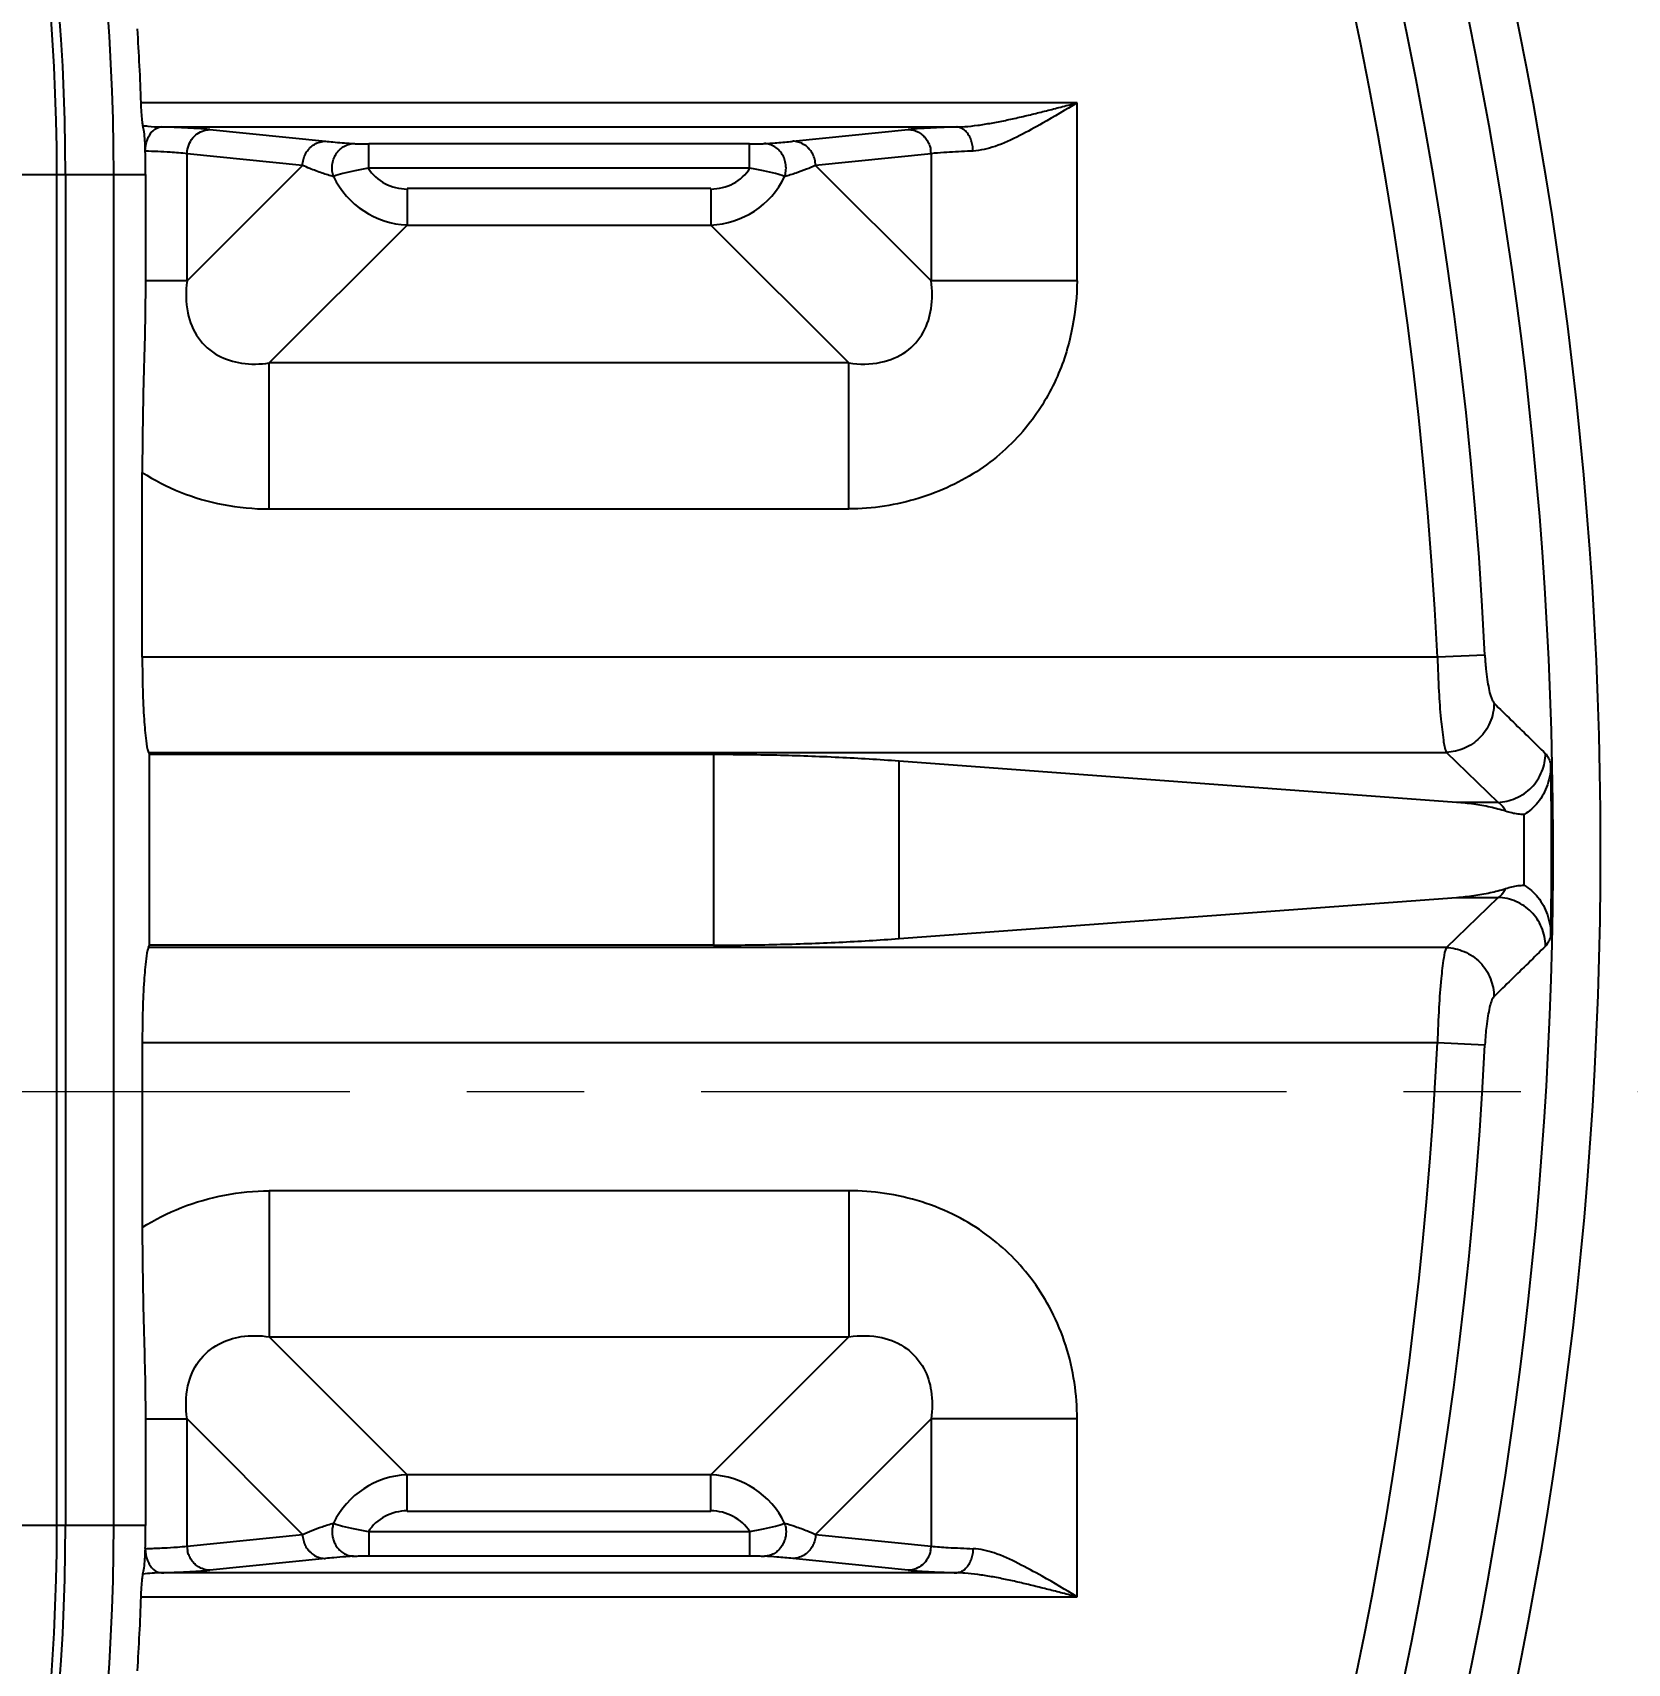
# Model space of a CAD drawing. Header units: millimetres. Extents: x 3267 to 5677, y -4731 to 2600.
# Drawn here: x 4552.93 to 4586.14, y -216.99 to -183.02 of the extents above; entities that cross this region are included whole.
import ezdxf

# ---------------------------------------------------------------- set-up
doc = ezdxf.new("R2010")
doc.units = ezdxf.units.MM
doc.header["$LTSCALE"] = 16.335
doc.header["$PDMODE"] = 3
doc.header["$PDSIZE"] = 0.3125
doc.linetypes.add('CENTER', pattern=[0.6, 0.375, -0.075, 0.075, -0.075])
doc.layers.get('0').update_dxf_attribs({"linetype": 'CONTINUOUS'})
doc.layers.get('Defpoints').update_dxf_attribs({"linetype": 'CONTINUOUS'})
doc.layers.add('center', color=1, linetype='CENTER', lineweight=9)
doc.styles.get("Standard").update_dxf_attribs({"font": 'txt', "width": 0.8})
doc.dimstyles.get("Standard").update_dxf_attribs({"dimtxt": 0.15625, "dimasz": 0.1875, "dimexe": 0.125, "dimexo": 0.0625, "dimtad": 0, "dimtih": 1, "dimtoh": 1, "dimdsep": 46, "dimtxsty": 'Standard', "dimcen": 0.09, "dimadec": 0, "dimazin": 0, "dimtp": 0.01, "dimtm": 0.01, "dimtfac": 1, "dimtofl": 0, "dimtmove": 0, "dimatfit": 3, "dimfxl": 0, "dimtolj": 1, "dimarcsym": 0})

# ---------------------------------------------------------------- blocks, each defined once
blk = doc.blocks.new('*D203')
at = {"color": 4, "lineweight": -2}
blk.add_line((4629.211, -227.077), (4661.185, -227.077), dxfattribs=at)
at = {"layer": 'Defpoints', "color": 0}
for p in [(4492.764, -205.077), (4629.211, -227.077), (4661.185, -227.077)]:
    blk.add_point(p, dxfattribs=at)
at = {"color": 6, "insert": (4668.518, -227.077), "char_height": 5, "attachment_point": 5}
blk.add_mtext('\\A1;22.00', dxfattribs=at)
blk = doc.blocks.new('*D204')
at = {"color": 4, "lineweight": -2}
blk.add_line((4632.838, -262.077), (4661.185, -262.077), dxfattribs=at)
at = {"layer": 'Defpoints', "color": 0}
for p in [(4492.764, -205.077), (4632.838, -262.077), (4661.185, -262.077)]:
    blk.add_point(p, dxfattribs=at)
at = {"color": 6, "insert": (4668.518, -262.077), "char_height": 5, "attachment_point": 5}
blk.add_mtext('\\A1;57.00', dxfattribs=at)
blk = doc.blocks.new('*D205')
at = {"color": 4, "lineweight": -2}
for p, q in [((4553.348, -286.835), (4641.185, -286.835)), ((4641.185, -286.835), (4651.185, -286.865)), ((4651.185, -286.865), (4661.185, -286.865))]:
    blk.add_line(p, q, dxfattribs=at)
at = {"layer": 'Defpoints', "color": 0}
for p in [(4492.764, -205.077), (4553.348, -286.835), (4661.185, -286.865)]:
    blk.add_point(p, dxfattribs=at)
at = {"color": 6, "insert": (4668.518, -286.865), "char_height": 5, "attachment_point": 5}
blk.add_mtext('\\A1;81.76', dxfattribs=at)
blk = doc.blocks.new('*D206')
at = {"color": 4, "lineweight": -2}
blk.add_line((4588.159, -303.077), (4661.185, -303.077), dxfattribs=at)
at = {"layer": 'Defpoints', "color": 0}
for p in [(4492.764, -205.077), (4588.159, -303.077), (4661.185, -303.077)]:
    blk.add_point(p, dxfattribs=at)
at = {"color": 6, "insert": (4668.518, -303.077), "char_height": 5, "attachment_point": 5}
blk.add_mtext('\\A1;98.00', dxfattribs=at)
blk = doc.blocks.new('*D207')
at = {"color": 4, "lineweight": -2}
blk.add_line((4619.098, -323.077), (4661.185, -323.077), dxfattribs=at)
at = {"layer": 'Defpoints', "color": 0}
for p in [(4492.764, -205.077), (4619.098, -323.077), (4661.185, -323.077)]:
    blk.add_point(p, dxfattribs=at)
at = {"color": 6, "insert": (4669.185, -323.077), "char_height": 5, "attachment_point": 5}
blk.add_mtext('\\A1;118.00', dxfattribs=at)
blk = doc.blocks.new('*D209')
at = {"color": 4, "lineweight": -2}
blk.add_line((4621.264, -318.739), (4621.264, -368.573), dxfattribs=at)
at = {"layer": 'Defpoints', "color": 0}
for p in [(4492.764, -205.077), (4621.264, -318.739), (4621.264, -368.573)]:
    blk.add_point(p, dxfattribs=at)
at = {"color": 6, "insert": (4621.264, -377.573), "char_height": 5, "attachment_point": 5, "rotation": 90}
blk.add_mtext('\\A1;128.50', dxfattribs=at)
blk = doc.blocks.new('*D210')
at = {"color": 4, "lineweight": -2}
for p, q in [((4598.716, -49.248), (4598.716, -39.248)), ((4598.263, -59.248), (4598.716, -49.248)), ((4598.263, -198.122), (4598.263, -59.248))]:
    blk.add_line(p, q, dxfattribs=at)
at = {"layer": 'Defpoints', "color": 0}
for p in [(4598.716, -39.248), (4598.263, -198.122), (4492.764, -205.077)]:
    blk.add_point(p, dxfattribs=at)
at = {"color": 6, "insert": (4598.716, -30.581), "char_height": 5, "attachment_point": 5, "rotation": 90}
blk.add_mtext('\\A1;105.50', dxfattribs=at)
blk = doc.blocks.new('*D211')
at = {"color": 4, "lineweight": -2}
blk.add_line((4621.264, -84.428), (4621.264, -39.248), dxfattribs=at)
at = {"layer": 'Defpoints', "color": 0}
for p in [(4621.264, -39.248), (4621.264, -84.428), (4492.764, -205.077)]:
    blk.add_point(p, dxfattribs=at)
at = {"color": 6, "insert": (4621.264, -30.248), "char_height": 5, "attachment_point": 5, "rotation": 90}
blk.add_mtext('\\A1;128.50', dxfattribs=at)
blk = doc.blocks.new('*D199')
at = {"color": 4, "lineweight": -2}
blk.add_line((4624.779, -87.077), (4659.37, -87.077), dxfattribs=at)
at = {"layer": 'Defpoints', "color": 0}
for p in [(4624.779, -87.077), (4659.37, -87.077), (4492.764, -205.077)]:
    blk.add_point(p, dxfattribs=at)
at = {"color": 6, "insert": (4667.37, -87.077), "char_height": 5, "attachment_point": 5}
blk.add_mtext('\\A1;118.00', dxfattribs=at)
blk = doc.blocks.new('*D212')
at = {"color": 4, "lineweight": -2}
blk.add_line((4647.363, -145.076), (4659.37, -145.076), dxfattribs=at)
at = {"layer": 'Defpoints', "color": 0}
for p in [(4647.363, -145.076), (4659.37, -145.076), (4492.764, -205.077)]:
    blk.add_point(p, dxfattribs=at)
at = {"color": 6, "insert": (4666.37, -145.076), "char_height": 5, "attachment_point": 5}
blk.add_mtext('\\A1;60.00', dxfattribs=at)
blk = doc.blocks.new('*D233')
at = {"color": 4, "lineweight": -2}
for p, q in [((4640.417, -200.047), (4650.417, -196.009)), ((4650.417, -196.009), (4660.417, -196.009)), ((4600.07, -200.047), (4640.417, -200.047))]:
    blk.add_line(p, q, dxfattribs=at)
at = {"layer": 'Defpoints', "color": 0}
for p in [(4660.417, -196.009), (4600.07, -200.047), (4492.764, -205.077)]:
    blk.add_point(p, dxfattribs=at)
at = {"color": 6, "insert": (4666.084, -196.009), "char_height": 5, "attachment_point": 5}
blk.add_mtext('\\A1;5.03', dxfattribs=at)
blk = doc.blocks.new('*D234')
at = {"color": 4, "lineweight": -2}
blk.add_line((4652.764, -205.077), (4660.417, -205.077), dxfattribs=at)
at = {"layer": 'Defpoints', "color": 0}
for p in [(4492.764, -205.077), (4652.764, -205.077), (4660.417, -205.077)]:
    blk.add_point(p, dxfattribs=at)
at = {"color": 6, "insert": (4665.417, -205.077), "char_height": 5, "attachment_point": 5}
blk.add_mtext('\\A1;0.00', dxfattribs=at)

msp = doc.modelspace()

# ---------------------------------------------------------------- linework, layer by layer
at = {"color": 6, "linetype": 'Continuous'}
for p, q in [((4574.68, -184.487), (4555.187, -184.487)), ((4574.68, -188.194), (4574.68, -184.487)), ((4555.609, -184.989), (4572.175, -184.989)), ((4556.621, -185.042), (4559.026, -185.286)), ((4568.758, -185.286), (4571.164, -185.042)), ((4567.858, -185.341), (4559.927, -185.341)), ((4559.927, -185.843), (4559.927, -185.341)), ((4567.858, -185.843), (4567.858, -185.341)), ((4558.551, -185.789), (4556.146, -185.545)), ((4556.146, -188.194), (4556.146, -185.545)), ((4556.146, -188.194), (4558.551, -185.789)), ((4571.639, -185.545), (4569.234, -185.789)), ((4569.234, -185.789), (4571.639, -188.194)), ((4571.639, -185.545), (4571.639, -188.194)), ((4543.965, -185.977), (4555.278, -185.977)), ((4553.434, -214.117), (4553.434, -185.977)), ((4553.612, -185.977), (4553.612, -214.117)), ((4554.617, -214.117), (4554.617, -185.977)), ((4555.278, -185.977), (4555.278, -188.194)), ((4559.927, -185.843), (4567.858, -185.843)), ((4567.055, -186.271), (4560.729, -186.271)), ((4560.729, -186.271), (4560.729, -187.031)), ((4567.055, -186.281), (4567.055, -187.031)), ((4560.729, -187.031), (4557.856, -189.904)), ((4560.729, -187.031), (4567.055, -187.031)), ((4569.928, -189.904), (4567.055, -187.031)), ((4556.146, -188.194), (4555.278, -188.194)), ((4574.68, -188.194), (4571.639, -188.194)), ((4569.928, -189.904), (4557.856, -189.904)), ((4557.856, -192.945), (4557.856, -189.904)), ((4569.928, -192.945), (4569.928, -189.904)), ((4555.212, -196.035), (4555.212, -192.184)), ((4557.856, -192.945), (4569.928, -192.945)), ((4583.173, -195.988), (4582.185, -196.035)), ((4582.185, -196.035), (4555.212, -196.035)), ((4555.343, -198.015), (4582.373, -198.015)), ((4555.343, -198.015), (4555.364, -198.062)), ((4583.447, -199.057), (4582.373, -198.015)), ((4567.108, -198.062), (4555.364, -198.062)), ((4555.364, -202.032), (4555.364, -198.062)), ((4567.107, -198.062), (4567.108, -202.032)), ((4570.973, -201.895), (4570.973, -198.199)), ((4582.585, -199.057), (4570.973, -198.199)), ((4583.447, -199.057), (4582.585, -199.057)), ((4570.973, -201.895), (4582.585, -201.037)), ((4582.373, -202.079), (4583.447, -201.037)), ((4582.585, -201.037), (4583.447, -201.037)), ((4555.343, -202.079), (4555.364, -202.032)), ((4582.373, -202.079), (4555.343, -202.079)), ((4567.108, -202.032), (4555.364, -202.032)), ((4555.212, -204.058), (4582.185, -204.058)), ((4555.212, -204.058), (4555.212, -207.91)), ((4582.185, -204.058), (4583.173, -204.106)), ((4569.928, -207.148), (4557.856, -207.148)), ((4557.856, -207.148), (4557.856, -210.189)), ((4569.928, -207.148), (4569.928, -210.189)), ((4557.856, -210.189), (4569.928, -210.189)), ((4557.856, -210.189), (4560.729, -213.062)), ((4567.055, -213.062), (4569.928, -210.189)), ((4555.278, -211.9), (4556.146, -211.9)), ((4555.278, -211.9), (4555.278, -214.117)), ((4556.146, -214.549), (4556.146, -211.9)), ((4558.551, -214.305), (4556.146, -211.9)), ((4571.639, -211.9), (4569.234, -214.305)), ((4574.68, -211.9), (4571.639, -211.9)), ((4571.639, -211.9), (4571.639, -214.549)), ((4574.68, -215.607), (4574.68, -211.9)), ((4567.055, -213.062), (4560.729, -213.062)), ((4560.729, -213.815), (4560.729, -213.062)), ((4567.055, -213.822), (4567.055, -213.062)), ((4560.729, -213.822), (4567.055, -213.822)), ((4555.278, -214.117), (4543.965, -214.117)), ((4556.146, -214.549), (4558.551, -214.305)), ((4567.858, -214.25), (4559.927, -214.25)), ((4559.927, -214.25), (4559.927, -214.753)), ((4567.858, -214.25), (4567.858, -214.753)), ((4569.234, -214.305), (4571.639, -214.549)), ((4559.026, -214.807), (4556.621, -215.051)), ((4559.927, -214.753), (4567.858, -214.753)), ((4571.164, -215.051), (4568.758, -214.807)), ((4572.175, -215.105), (4555.61, -215.105)), ((4555.187, -215.607), (4574.68, -215.607))]:
    msp.add_line(p, q, dxfattribs=at)
for centre, radius, start, end in [((4498.768, -200.047), 86.814, 316.84438, 88.8719), ((4498.768, -200.047), 85.826, 320.71572, 88.869), ((4498.768, -200.047), 84.503, 2.75328, 87.24672), ((4498.768, -200.047), 83.513, 2.75328, 87.24672), ((4492.738, -200.047), 100.5, 318.73061, 41.26939), ((4509.823, -185.977), 44.794, 0, 90), ((4509.823, -185.977), 43.789, 0, 90), ((4509.823, -185.977), 43.61, 0, 90), ((4509.823, -185.977), 45.389, 1.8816, 3.8306), ((4513.095, -185.977), 42.183, 360, 0.6597), ((4560.805, -185.244), 1.788, 205.8315, 267.5688), ((4566.98, -185.245), 1.788, 272.4255, 334.1766), ((4498.768, -200.047), 85.795, 358.79854, 1.20148), ((4498.769, -200.047), 85.223, 359.50365, 0.49636), ((4498.768, -200.047), 84.503, 318.59014, 357.24672), ((4498.768, -200.047), 83.513, 320.94649, 357.24672), ((4560.806, -214.851), 1.79, 92.4517, 154.1405), ((4566.979, -214.851), 1.79, 25.8516, 87.5535), ((4509.823, -214.117), 44.794, 270, 360), ((4509.823, -214.117), 43.789, 270, 0), ((4509.823, -214.117), 43.61, 270, 0), ((4513.113, -214.117), 42.165, 359.3402, 0.0002), ((4571.106, -214.543), 0.533, 349.0448, 359.3735), ((4509.823, -214.117), 45.389, 356.1694, 358.1184)]:
    msp.add_arc(centre, radius, start, end, dxfattribs=at)
for points, knots in [([(4555.227, -184.959), (4555.218, -184.924), (4555.208, -184.833), (4555.195, -184.675), (4555.19, -184.553), (4555.187, -184.487)], [0, 0, 0, 0, 0.22853, 0.57952, 1, 1, 1, 1]), ([(4572.175, -184.989), (4572.23, -184.988), (4572.376, -184.981), (4572.617, -184.954), (4572.899, -184.908), (4573.19, -184.851), (4573.485, -184.786), (4573.782, -184.715), (4574.08, -184.641), (4574.379, -184.564), (4574.579, -184.512), (4574.68, -184.486)], [0, 0, 0, 0, 0.064898, 0.17129, 0.283498, 0.40001, 0.518673, 0.637977, 0.757885, 0.878521, 1, 1, 1, 1]), ([(4574.68, -184.487), (4574.442, -184.63), (4574.049, -184.865), (4573.483, -185.175), (4573.008, -185.4), (4572.669, -185.478), (4572.514, -185.491)], [0, 0, 0, 0, 0.345956, 0.571511, 0.805533, 1, 1, 1, 1]), ([(4555.276, -185.491), (4555.275, -185.418), (4555.27, -185.285), (4555.253, -185.107), (4555.237, -185.003), (4555.227, -184.959)], [0, 0, 0, 0, 0.408019, 0.750058, 1, 1, 1, 1]), ([(4555.227, -184.959), (4555.259, -184.963), (4555.386, -184.978), (4555.514, -184.987), (4555.609, -184.989)], [0, 0, 0, 0, 0.256757, 1, 1, 1, 1]), ([(4555.275, -185.489), (4555.276, -185.407), (4555.304, -185.252), (4555.415, -185.06), (4555.547, -184.991), (4555.609, -184.989)], [0, 0, 0, 0, 0.377864, 0.710062, 1, 1, 1, 1]), ([(4556.621, -185.042), (4556.538, -185.034), (4556.341, -185.02), (4556.004, -185.002), (4555.75, -184.993), (4555.609, -184.989)], [0, 0, 0, 0, 0.247109, 0.583506, 1, 1, 1, 1]), ([(4556.155, -185.449), (4556.166, -185.394), (4556.209, -185.284), (4556.347, -185.109), (4556.515, -185.044), (4556.621, -185.042)], [0, 0, 0, 0, 0.257824, 0.52071, 1, 1, 1, 1]), ([(4572.175, -184.989), (4572.035, -184.993), (4571.78, -185.002), (4571.443, -185.02), (4571.247, -185.034), (4571.164, -185.042)], [0, 0, 0, 0, 0.416643, 0.753002, 1, 1, 1, 1]), ([(4571.164, -185.042), (4571.182, -185.043), (4571.237, -185.047), (4571.326, -185.07), (4571.407, -185.113), (4571.462, -185.156), (4571.498, -185.191), (4571.531, -185.23), (4571.572, -185.288), (4571.607, -185.362), (4571.624, -185.423), (4571.629, -185.449)], [0, 0, 0, 0, 0.079979, 0.248954, 0.410434, 0.487532, 0.561726, 0.63633, 0.714719, 0.88156, 1, 1, 1, 1]), ([(4572.514, -185.491), (4572.513, -185.472), (4572.51, -185.414), (4572.494, -185.322), (4572.464, -185.236), (4572.434, -185.176), (4572.411, -185.138), (4572.384, -185.103), (4572.346, -185.061), (4572.289, -185.018), (4572.225, -184.993), (4572.186, -184.989), (4572.175, -184.989)], [0, 0, 0, 0, 0.085409, 0.26294, 0.424213, 0.497163, 0.564604, 0.629583, 0.694794, 0.823757, 0.949582, 1, 1, 1, 1]), ([(4556.146, -185.545), (4556.146, -185.534), (4556.146, -185.513), (4556.15, -185.481), (4556.153, -185.46), (4556.155, -185.449)], [0, 0, 0, 0, 0.33331, 0.666561, 1, 1, 1, 1]), ([(4558.551, -185.789), (4558.551, -185.768), (4558.555, -185.706), (4558.575, -185.627), (4558.607, -185.556), (4558.634, -185.508), (4558.666, -185.464), (4558.718, -185.407), (4558.798, -185.345), (4558.909, -185.298), (4558.989, -185.287), (4559.026, -185.286)], [0, 0, 0, 0, 0.080778, 0.241813, 0.31673, 0.387443, 0.457806, 0.53161, 0.687967, 0.853263, 1, 1, 1, 1]), ([(4559.026, -185.286), (4559.078, -185.292), (4559.26, -185.309), (4559.456, -185.324), (4559.599, -185.334), (4559.613, -185.335)], [0, 0, 0, 0, 0.265851, 0.930344, 1, 1, 1, 1]), ([(4559.195, -186.024), (4559.183, -185.987), (4559.164, -185.905), (4559.165, -185.78), (4559.188, -185.678), (4559.218, -185.606), (4559.244, -185.558), (4559.274, -185.514), (4559.322, -185.457), (4559.397, -185.395), (4559.502, -185.347), (4559.578, -185.335), (4559.613, -185.335)], [0, 0, 0, 0, 0.125713, 0.267413, 0.399275, 0.460291, 0.517612, 0.574339, 0.633467, 0.757377, 0.886474, 1, 1, 1, 1]), ([(4559.613, -185.335), (4559.638, -185.336), (4559.7, -185.339), (4559.805, -185.341), (4559.884, -185.341), (4559.927, -185.341)], [0, 0, 0, 0, 0.243016, 0.589497, 1, 1, 1, 1]), ([(4567.858, -185.341), (4567.901, -185.341), (4567.981, -185.341), (4568.085, -185.339), (4568.147, -185.336), (4568.172, -185.335)], [0, 0, 0, 0, 0.414438, 0.760123, 1, 1, 1, 1]), ([(4568.172, -185.335), (4568.244, -185.33), (4568.425, -185.317), (4568.621, -185.3), (4568.743, -185.288), (4568.758, -185.286)], [0, 0, 0, 0, 0.371707, 0.92217, 1, 1, 1, 1]), ([(4568.589, -186.024), (4568.602, -185.987), (4568.62, -185.905), (4568.62, -185.78), (4568.596, -185.678), (4568.567, -185.606), (4568.541, -185.558), (4568.511, -185.514), (4568.462, -185.457), (4568.387, -185.395), (4568.282, -185.347), (4568.207, -185.335), (4568.172, -185.335)], [0, 0, 0, 0, 0.125689, 0.267401, 0.399275, 0.460296, 0.517621, 0.574352, 0.633485, 0.757399, 0.886498, 1, 1, 1, 1]), ([(4569.234, -185.789), (4569.233, -185.768), (4569.229, -185.706), (4569.209, -185.627), (4569.178, -185.556), (4569.151, -185.508), (4569.118, -185.464), (4569.067, -185.407), (4568.987, -185.345), (4568.875, -185.298), (4568.796, -185.287), (4568.758, -185.286)], [0, 0, 0, 0, 0.080833, 0.241866, 0.316782, 0.387495, 0.457857, 0.531659, 0.688012, 0.853302, 1, 1, 1, 1]), ([(4571.639, -185.545), (4571.639, -185.534), (4571.638, -185.513), (4571.635, -185.481), (4571.631, -185.46), (4571.629, -185.449)], [0, 0, 0, 0, 0.333078, 0.666157, 1, 1, 1, 1]), ([(4556.146, -185.545), (4556.029, -185.531), (4555.738, -185.511), (4555.448, -185.497), (4555.275, -185.491)], [0, 0, 0, 0, 0.405677, 1, 1, 1, 1]), ([(4559.195, -186.024), (4559.116, -186), (4558.949, -185.948), (4558.734, -185.87), (4558.601, -185.811), (4558.551, -185.789)], [0, 0, 0, 0, 0.363398, 0.763138, 1, 1, 1, 1]), ([(4569.234, -185.789), (4569.171, -185.818), (4569.036, -185.874), (4568.821, -185.953), (4568.669, -186), (4568.589, -186.024)], [0, 0, 0, 0, 0.303111, 0.637244, 1, 1, 1, 1]), ([(4572.514, -185.491), (4572.474, -185.492), (4572.271, -185.5), (4571.979, -185.515), (4571.727, -185.534), (4571.639, -185.545)], [0, 0, 0, 0, 0.134299, 0.697009, 1, 1, 1, 1]), ([(4559.917, -185.846), (4559.823, -185.866), (4559.645, -185.9), (4559.406, -185.953), (4559.259, -185.994), (4559.201, -186.021)], [0, 0, 0, 0, 0.388226, 0.736327, 1, 1, 1, 1]), ([(4568.584, -186.021), (4568.525, -185.994), (4568.379, -185.953), (4568.139, -185.9), (4567.961, -185.866), (4567.868, -185.846)], [0, 0, 0, 0, 0.263663, 0.611779, 1, 1, 1, 1]), ([(4555.278, -188.194), (4555.278, -188.476), (4555.271, -189.067), (4555.246, -190.003), (4555.219, -191.051), (4555.212, -191.79), (4555.212, -192.184)], [0, 0, 0, 0, 0.212061, 0.444487, 0.703677, 1, 1, 1, 1]), ([(4556.146, -188.194), (4556.114, -188.414), (4556.114, -188.834), (4556.34, -189.403), (4556.764, -189.775), (4557.297, -189.939), (4557.666, -189.932), (4557.856, -189.904)], [0, 0, 0, 0, 0.23174, 0.429371, 0.620645, 0.799304, 1, 1, 1, 1]), ([(4574.68, -188.194), (4574.68, -188.511), (4574.61, -189.191), (4574.301, -190.23), (4573.67, -191.282), (4572.685, -192.189), (4571.386, -192.792), (4570.421, -192.945), (4569.928, -192.945)], [0, 0, 0, 0, 0.1272, 0.273045, 0.432101, 0.614253, 0.801969, 1, 1, 1, 1]), ([(4569.928, -189.904), (4570.148, -189.936), (4570.568, -189.937), (4571.137, -189.71), (4571.509, -189.286), (4571.673, -188.753), (4571.667, -188.384), (4571.639, -188.194)], [0, 0, 0, 0, 0.231739, 0.42937, 0.620645, 0.799304, 1, 1, 1, 1]), ([(4555.212, -192.184), (4555.462, -192.346), (4556.005, -192.625), (4556.901, -192.886), (4557.534, -192.945), (4557.856, -192.945)], [0, 0, 0, 0, 0.320656, 0.652781, 1, 1, 1, 1]), ([(4583.173, -195.988), (4583.179, -196.084), (4583.19, -196.254), (4583.217, -196.487), (4583.252, -196.678), (4583.28, -196.823), (4583.324, -196.922), (4583.349, -196.968), (4583.362, -196.989)], [0, 0, 0, 0, 0.280841, 0.498051, 0.685554, 0.847484, 0.925943, 1, 1, 1, 1]), ([(4555.212, -196.035), (4555.212, -196.264), (4555.218, -196.694), (4555.24, -197.277), (4555.282, -197.705), (4555.309, -197.94), (4555.343, -198.015)], [0, 0, 0, 0, 0.345595, 0.64992, 0.876831, 1, 1, 1, 1]), ([(4582.185, -196.035), (4582.192, -196.272), (4582.21, -196.7), (4582.248, -197.279), (4582.301, -197.699), (4582.333, -197.938), (4582.373, -198.015)], [0, 0, 0, 0, 0.356128, 0.646426, 0.86986, 1, 1, 1, 1]), ([(4583.363, -196.989), (4583.363, -197.127), (4583.307, -197.397), (4583.08, -197.73), (4582.757, -197.952), (4582.5, -198.011), (4582.373, -198.015)], [0, 0, 0, 0, 0.264727, 0.510275, 0.756, 1, 1, 1, 1]), ([(4583.363, -196.989), (4583.482, -197.108), (4583.719, -197.343), (4584.081, -197.691), (4584.318, -197.926), (4584.437, -198.044)], [0, 0, 0, 0, 0.334528, 0.665966, 1, 1, 1, 1]), ([(4570.973, -198.199), (4570.556, -198.168), (4569.707, -198.117), (4568.419, -198.072), (4567.547, -198.062), (4567.108, -198.062)], [0, 0, 0, 0, 0.323991, 0.659267, 1, 1, 1, 1]), ([(4583.447, -199.057), (4583.572, -199.053), (4583.829, -198.989), (4584.165, -198.769), (4584.378, -198.427), (4584.436, -198.169), (4584.436, -198.044)], [0, 0, 0, 0, 0.241537, 0.500008, 0.758474, 1, 1, 1, 1]), ([(4584.545, -198.248), (4584.548, -198.398), (4584.501, -198.691), (4584.303, -199.063), (4584.1, -199.248), (4583.989, -199.309)], [0, 0, 0, 0, 0.361437, 0.695887, 1, 1, 1, 1]), ([(4584.436, -198.044), (4584.451, -198.058), (4584.478, -198.095), (4584.513, -198.164), (4584.534, -198.218), (4584.545, -198.248)], [0, 0, 0, 0, 0.256977, 0.589394, 1, 1, 1, 1]), ([(4583.605, -199.242), (4583.499, -199.209), (4583.279, -199.151), (4582.937, -199.091), (4582.704, -199.066), (4582.585, -199.057)], [0, 0, 0, 0, 0.322111, 0.655648, 1, 1, 1, 1]), ([(4583.605, -199.242), (4583.591, -199.214), (4583.561, -199.163), (4583.509, -199.099), (4583.468, -199.067), (4583.447, -199.057)], [0, 0, 0, 0, 0.385906, 0.714525, 1, 1, 1, 1]), ([(4583.989, -199.309), (4583.947, -199.31), (4583.862, -199.305), (4583.733, -199.28), (4583.648, -199.255), (4583.605, -199.242)], [0, 0, 0, 0, 0.320971, 0.654896, 1, 1, 1, 1]), ([(4582.585, -201.037), (4582.704, -201.028), (4582.937, -201.003), (4583.279, -200.942), (4583.499, -200.885), (4583.605, -200.852)], [0, 0, 0, 0, 0.344347, 0.677882, 1, 1, 1, 1]), ([(4583.447, -201.037), (4583.467, -201.027), (4583.507, -200.997), (4583.56, -200.933), (4583.59, -200.881), (4583.605, -200.852)], [0, 0, 0, 0, 0.27381, 0.598889, 1, 1, 1, 1]), ([(4584.437, -202.049), (4584.436, -201.915), (4584.379, -201.651), (4584.154, -201.321), (4583.831, -201.099), (4583.574, -201.041), (4583.447, -201.037)], [0, 0, 0, 0, 0.258995, 0.506379, 0.754087, 1, 1, 1, 1]), ([(4583.605, -200.852), (4583.648, -200.838), (4583.733, -200.814), (4583.862, -200.789), (4583.947, -200.784), (4583.989, -200.785)], [0, 0, 0, 0, 0.345093, 0.67902, 1, 1, 1, 1]), ([(4583.989, -200.785), (4584.1, -200.845), (4584.303, -201.03), (4584.501, -201.403), (4584.548, -201.695), (4584.545, -201.846)], [0, 0, 0, 0, 0.304139, 0.638471, 1, 1, 1, 1]), ([(4555.343, -202.079), (4555.309, -202.153), (4555.282, -202.389), (4555.24, -202.817), (4555.218, -203.399), (4555.212, -203.83), (4555.212, -204.058)], [0, 0, 0, 0, 0.123093, 0.350113, 0.654609, 1, 1, 1, 1]), ([(4567.108, -202.032), (4567.547, -202.032), (4568.419, -202.021), (4569.707, -201.976), (4570.556, -201.925), (4570.973, -201.895)], [0, 0, 0, 0, 0.340733, 0.67601, 1, 1, 1, 1]), ([(4582.373, -202.079), (4582.338, -202.145), (4582.304, -202.368), (4582.251, -202.782), (4582.211, -203.372), (4582.192, -203.815), (4582.185, -204.058)], [0, 0, 0, 0, 0.113394, 0.330397, 0.63413, 1, 1, 1, 1]), ([(4582.373, -202.079), (4582.499, -202.083), (4582.758, -202.148), (4583.096, -202.372), (4583.307, -202.718), (4583.363, -202.979), (4583.362, -203.104)], [0, 0, 0, 0, 0.24142, 0.500004, 0.758586, 1, 1, 1, 1]), ([(4584.437, -202.049), (4584.318, -202.168), (4584.081, -202.403), (4583.719, -202.751), (4583.482, -202.986), (4583.363, -203.104)], [0, 0, 0, 0, 0.33403, 0.665469, 1, 1, 1, 1]), ([(4584.545, -201.846), (4584.534, -201.876), (4584.513, -201.929), (4584.478, -201.998), (4584.451, -202.035), (4584.436, -202.049)], [0, 0, 0, 0, 0.410541, 0.74296, 1, 1, 1, 1]), ([(4583.362, -203.104), (4583.34, -203.132), (4583.302, -203.206), (4583.266, -203.343), (4583.232, -203.52), (4583.204, -203.71), (4583.188, -203.91), (4583.178, -204.037), (4583.173, -204.106)], [0, 0, 0, 0, 0.102811, 0.238979, 0.413887, 0.62805, 0.797793, 1, 1, 1, 1]), ([(4555.212, -207.91), (4555.469, -207.747), (4556.025, -207.468), (4556.921, -207.211), (4557.546, -207.15), (4557.856, -207.148)], [0, 0, 0, 0, 0.32753, 0.665577, 1, 1, 1, 1]), ([(4574.68, -211.9), (4574.68, -211.647), (4574.642, -211.129), (4574.467, -210.368), (4574.173, -209.657), (4573.788, -209.033), (4573.331, -208.499), (4572.795, -208.04), (4572.165, -207.651), (4571.448, -207.358), (4570.689, -207.185), (4570.176, -207.148), (4569.928, -207.148)], [0, 0, 0, 0, 0.101243, 0.207278, 0.311362, 0.408018, 0.499665, 0.591828, 0.689541, 0.794718, 0.900878, 1, 1, 1, 1]), ([(4555.212, -207.91), (4555.212, -208.303), (4555.219, -209.042), (4555.245, -210.088), (4555.271, -211.024), (4555.278, -211.616), (4555.278, -211.9)], [0, 0, 0, 0, 0.295746, 0.555336, 0.78657, 1, 1, 1, 1]), ([(4556.146, -211.9), (4556.113, -211.672), (4556.112, -211.245), (4556.354, -210.678), (4556.773, -210.317), (4557.299, -210.153), (4557.664, -210.161), (4557.856, -210.189)], [0, 0, 0, 0, 0.24002, 0.434939, 0.625378, 0.797411, 1, 1, 1, 1]), ([(4569.928, -210.189), (4570.156, -210.157), (4570.583, -210.156), (4571.15, -210.397), (4571.511, -210.817), (4571.675, -211.343), (4571.667, -211.708), (4571.639, -211.9)], [0, 0, 0, 0, 0.240002, 0.434919, 0.625361, 0.797412, 1, 1, 1, 1]), ([(4558.551, -214.305), (4558.614, -214.276), (4558.748, -214.219), (4558.963, -214.141), (4559.116, -214.093), (4559.195, -214.07)], [0, 0, 0, 0, 0.303273, 0.637578, 1, 1, 1, 1]), ([(4558.551, -214.305), (4558.551, -214.326), (4558.556, -214.387), (4558.575, -214.466), (4558.607, -214.538), (4558.634, -214.586), (4558.666, -214.63), (4558.718, -214.687), (4558.798, -214.749), (4558.909, -214.796), (4558.989, -214.807), (4559.026, -214.807)], [0, 0, 0, 0, 0.08078, 0.241816, 0.316734, 0.387448, 0.457812, 0.531616, 0.687973, 0.853268, 1, 1, 1, 1]), ([(4559.196, -214.07), (4559.186, -214.1), (4559.17, -214.163), (4559.165, -214.243), (4559.169, -214.308), (4559.176, -214.355), (4559.186, -214.4), (4559.206, -214.461), (4559.242, -214.536), (4559.302, -214.617), (4559.377, -214.683), (4559.463, -214.731), (4559.544, -214.754), (4559.594, -214.759), (4559.613, -214.759)], [0, 0, 0, 0, 0.100666, 0.20811, 0.259677, 0.309421, 0.359035, 0.410198, 0.515969, 0.624295, 0.73243, 0.837945, 0.939112, 1, 1, 1, 1]), ([(4559.2, -214.072), (4559.259, -214.1), (4559.405, -214.14), (4559.646, -214.194), (4559.825, -214.228), (4559.92, -214.248)], [0, 0, 0, 0, 0.261788, 0.608203, 1, 1, 1, 1]), ([(4567.865, -214.248), (4567.96, -214.228), (4568.139, -214.194), (4568.38, -214.14), (4568.526, -214.1), (4568.584, -214.072)], [0, 0, 0, 0, 0.391842, 0.738265, 1, 1, 1, 1]), ([(4568.589, -214.07), (4568.599, -214.1), (4568.615, -214.163), (4568.62, -214.244), (4568.616, -214.308), (4568.609, -214.355), (4568.598, -214.4), (4568.579, -214.461), (4568.543, -214.536), (4568.483, -214.617), (4568.408, -214.683), (4568.321, -214.731), (4568.241, -214.754), (4568.191, -214.759), (4568.172, -214.759)], [0, 0, 0, 0, 0.100656, 0.208101, 0.259669, 0.309414, 0.359029, 0.410192, 0.515965, 0.624293, 0.732431, 0.83795, 0.939123, 1, 1, 1, 1]), ([(4568.59, -214.07), (4568.665, -214.093), (4568.826, -214.143), (4569.041, -214.22), (4569.179, -214.28), (4569.234, -214.305)], [0, 0, 0, 0, 0.342419, 0.737013, 1, 1, 1, 1]), ([(4569.234, -214.305), (4569.233, -214.326), (4569.229, -214.387), (4569.21, -214.466), (4569.178, -214.538), (4569.151, -214.586), (4569.118, -214.63), (4569.067, -214.687), (4568.987, -214.749), (4568.875, -214.796), (4568.796, -214.807), (4568.758, -214.807)], [0, 0, 0, 0, 0.080831, 0.241878, 0.3168, 0.387517, 0.457884, 0.531694, 0.688068, 0.853387, 1, 1, 1, 1]), ([(4555.227, -215.134), (4555.237, -215.091), (4555.253, -214.987), (4555.27, -214.81), (4555.275, -214.676), (4555.276, -214.603)], [0, 0, 0, 0, 0.248928, 0.589661, 1, 1, 1, 1]), ([(4555.275, -214.603), (4555.298, -214.602), (4555.425, -214.597), (4555.648, -214.587), (4555.915, -214.571), (4556.078, -214.557), (4556.146, -214.549)], [0, 0, 0, 0, 0.080496, 0.436654, 0.765935, 1, 1, 1, 1]), ([(4555.275, -214.603), (4555.276, -214.687), (4555.305, -214.847), (4555.42, -215.04), (4555.551, -215.103), (4555.61, -215.105)], [0, 0, 0, 0, 0.387361, 0.730206, 1, 1, 1, 1]), ([(4556.146, -214.549), (4556.146, -214.56), (4556.146, -214.581), (4556.15, -214.613), (4556.153, -214.634), (4556.155, -214.644)], [0, 0, 0, 0, 0.333168, 0.666333, 1, 1, 1, 1]), ([(4556.621, -215.051), (4556.603, -215.051), (4556.548, -215.047), (4556.458, -215.024), (4556.378, -214.98), (4556.323, -214.937), (4556.286, -214.903), (4556.253, -214.864), (4556.213, -214.805), (4556.177, -214.732), (4556.16, -214.67), (4556.155, -214.644)], [0, 0, 0, 0, 0.079971, 0.248941, 0.410415, 0.48751, 0.561701, 0.636303, 0.71469, 0.881525, 1, 1, 1, 1]), ([(4571.629, -214.644), (4571.618, -214.7), (4571.576, -214.809), (4571.438, -214.984), (4571.269, -215.05), (4571.164, -215.051)], [0, 0, 0, 0, 0.257823, 0.520709, 1, 1, 1, 1]), ([(4571.639, -214.549), (4571.756, -214.563), (4572.048, -214.583), (4572.34, -214.596), (4572.514, -214.603)], [0, 0, 0, 0, 0.405317, 1, 1, 1, 1]), ([(4572.514, -214.603), (4572.513, -214.621), (4572.51, -214.678), (4572.495, -214.769), (4572.465, -214.855), (4572.436, -214.915), (4572.412, -214.953), (4572.386, -214.988), (4572.348, -215.03), (4572.292, -215.074), (4572.227, -215.1), (4572.187, -215.104), (4572.175, -215.105)], [0, 0, 0, 0, 0.081855, 0.258737, 0.419628, 0.492485, 0.559889, 0.624854, 0.690046, 0.818939, 0.944551, 1, 1, 1, 1]), ([(4574.68, -215.607), (4574.44, -215.461), (4574.038, -215.218), (4573.463, -214.91), (4572.992, -214.684), (4572.663, -214.611), (4572.514, -214.603)], [0, 0, 0, 0, 0.350171, 0.585482, 0.813171, 1, 1, 1, 1]), ([(4559.613, -214.759), (4559.559, -214.762), (4559.422, -214.772), (4559.226, -214.788), (4559.085, -214.801), (4559.026, -214.807)], [0, 0, 0, 0, 0.273704, 0.701376, 1, 1, 1, 1]), ([(4559.613, -214.759), (4559.637, -214.757), (4559.697, -214.755), (4559.801, -214.753), (4559.882, -214.753), (4559.927, -214.753)], [0, 0, 0, 0, 0.230545, 0.570764, 1, 1, 1, 1]), ([(4567.858, -214.753), (4567.903, -214.753), (4567.983, -214.753), (4568.088, -214.755), (4568.148, -214.757), (4568.172, -214.759)], [0, 0, 0, 0, 0.42972, 0.769833, 1, 1, 1, 1]), ([(4568.758, -214.807), (4568.647, -214.796), (4568.452, -214.779), (4568.256, -214.765), (4568.172, -214.759)], [0, 0, 0, 0, 0.568827, 1, 1, 1, 1]), ([(4555.187, -215.607), (4555.19, -215.54), (4555.195, -215.418), (4555.208, -215.26), (4555.218, -215.169), (4555.227, -215.134)], [0, 0, 0, 0, 0.422567, 0.772911, 1, 1, 1, 1]), ([(4555.61, -215.105), (4555.546, -215.106), (4555.418, -215.113), (4555.29, -215.126), (4555.227, -215.134)], [0, 0, 0, 0, 0.498672, 1, 1, 1, 1]), ([(4555.61, -215.105), (4555.75, -215.1), (4556.004, -215.091), (4556.341, -215.074), (4556.538, -215.06), (4556.621, -215.051)], [0, 0, 0, 0, 0.416429, 0.752814, 1, 1, 1, 1]), ([(4571.164, -215.051), (4571.247, -215.06), (4571.443, -215.074), (4571.78, -215.091), (4572.035, -215.1), (4572.175, -215.105)], [0, 0, 0, 0, 0.246982, 0.583297, 1, 1, 1, 1]), ([(4574.68, -215.607), (4574.579, -215.581), (4574.38, -215.529), (4574.08, -215.452), (4573.783, -215.378), (4573.486, -215.307), (4573.19, -215.242), (4572.899, -215.185), (4572.617, -215.14), (4572.377, -215.113), (4572.231, -215.106), (4572.175, -215.105)], [0, 0, 0, 0, 0.121485, 0.242126, 0.362036, 0.481341, 0.600003, 0.716514, 0.828718, 0.935105, 1, 1, 1, 1])]:
    msp.add_open_spline(points, degree=3, knots=knots, dxfattribs=at)
for points in [[(4559.917, -185.846), (4560.087, -186.116), (4560.404, -186.281), (4560.729, -186.281)], [(4567.055, -186.281), (4567.381, -186.281), (4567.697, -186.116), (4567.868, -185.846)], [(4560.729, -213.815), (4560.405, -213.815), (4560.09, -213.979), (4559.92, -214.248)], [(4567.865, -214.248), (4567.695, -213.979), (4567.38, -213.815), (4567.055, -213.815)]]:
    msp.add_open_spline(points, degree=3, dxfattribs=at)
at = {"layer": 'center', "color": 1, "linetype": 'CENTER', "ltscale": 1.990328}
msp.add_line((4332.764, -205.077), (4652.764, -205.077), dxfattribs=at)

# ---------------------------------------------------------------- dimensions: what is measured, and where the dimension line sits
for feature_location, offset, dtype, origin, picture, middle in [((4621.264, -84.428), (0, 45.181), 1, (4492.764, -205.077), '*D211', (4621.264, -30.248)), ((4598.263, -198.122), (0.452, 158.874), 1, (4492.764, -205.077), '*D210', (4598.716, -30.581)), ((4624.779, -87.077), (34.59, 0), 0, (4492.764, -205.077), '*D199', (4667.37, -87.077)), ((4647.363, -145.076), (12.007, 0), 0, (4492.764, -205.077), '*D212', (4666.37, -145.076)), ((4600.07, -200.047), (60.348, 4.038), 0, (4492.764, -205.077), '*D233', (4666.084, -196.009)), ((4652.764246672, -205.077175397), (7.653216964, 0), 0, (4492.764246662, -205.077175397), '*D234', (4665.417463636, -205.077175397)), ((4629.211, -227.077), (31.974, 0), 0, (4492.764, -205.077), '*D203', (4668.518, -227.077)), ((4632.838, -262.077), (28.346, 0), 0, (4492.764, -205.077), '*D204', (4668.518, -262.077)), ((4553.348, -286.835), (107.837, -0.03), 0, (4492.764, -205.077), '*D205', (4668.518, -286.865)), ((4588.159, -303.077), (73.026, 0), 0, (4492.764, -205.077), '*D206', (4668.518, -303.077)), ((4619.098, -323.077), (42.087, 0), 0, (4492.764, -205.077), '*D207', (4669.185, -323.077)), ((4621.264, -318.739), (0, -49.834), 1, (4492.764, -205.077), '*D209', (4621.264, -377.573))]:
    dim = msp.add_ordinate_dim(feature_location=feature_location, offset=offset, dtype=dtype, origin=origin, dimstyle='Standard', override={"dimtxt": 5, "dimasz": 5, "dimexe": 0, "dimexo": 0, "dimgap": 0, "dimtih": 0, "dimtoh": 0, "dimzin": 0, "dimcen": 0, "dimclrd": 4, "dimclre": 4, "dimclrt": 6, "dimadec": 2, "dimtp": 0, "dimtm": 0, "dimtzin": 0})
    dim.commit()
    dim.dimension.update_dxf_attribs({"geometry": picture, "text_midpoint": middle})

doc.saveas('drawing.dxf')
